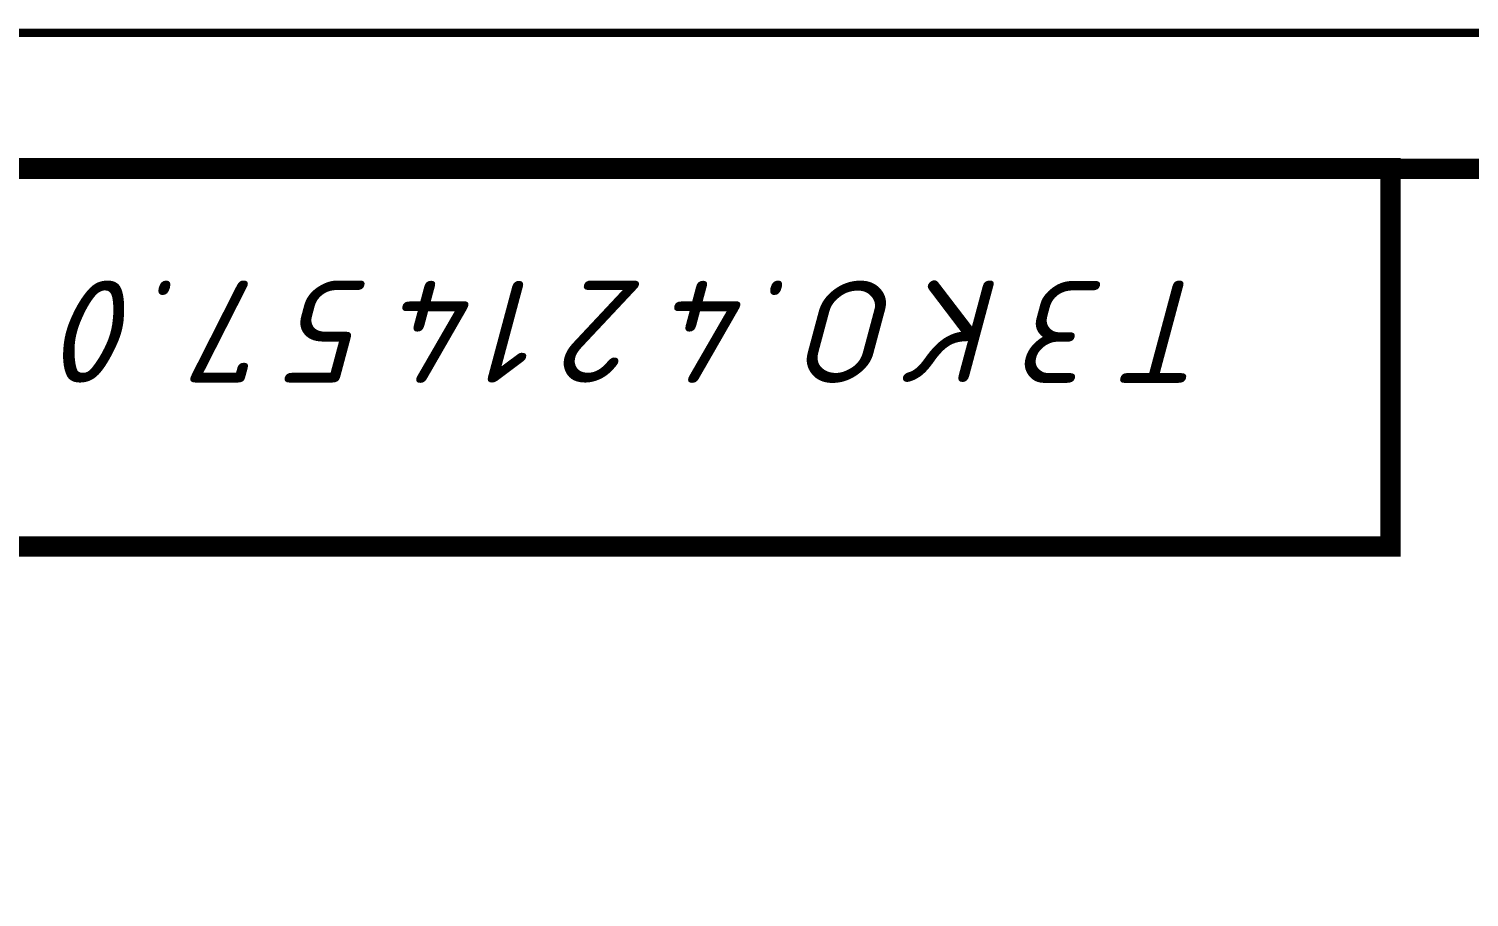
# Model space of a CAD drawing. Header units: inches. Extents: x 0 to 841, y 0 to 594.
# Drawn here: x 39.6 to 92.9, y 562 to 594.1 of the extents above; entities that cross this region are included whole.
import ezdxf

# ---------------------------------------------------------------- set-up
doc = ezdxf.new("R2010")
doc.units = ezdxf.units.IN
doc.layers.add('Sheet', color=255, linetype='Continuous')
doc.styles.get("Standard").update_dxf_attribs({"font": 'isocpeui.ttf'})

msp = doc.modelspace()

# ---------------------------------------------------------------- linework, layer by layer
at = {"layer": 'Sheet'}
for points in [[(0.045, 594, 0.3, 0.3, 0), (841, 594, 0.3, 0.3, 0), (841, 0, 0.3, 0.3, 0), (0.045, 0, 0.3, 0.3, 0), (0.045, 594, 0.3, 0.3, 0)], [(0.045, 594, 0.3, 0.3, 0), (841, 594, 0.3, 0.3, 0), (841, 0, 0.3, 0.3, 0), (0.045, 0, 0.3, 0.3, 0), (0.045, 594, 0.3, 0.3, 0)], [(0.045, 594, 0.0991, 0.0991, 0), (0.045, 0, 0.0991, 0.0991, 0), (841, 0, 0.0991, 0.0991, 0), (841, 594, 0.0991, 0.0991, 0), (0.045, 594, 0.0991, 0.0991, 0), (0.045, 594, 0.0991, 0.0991, 0)], [(0.045, 594, 0.0991, 0.0991, 0), (0.045, 0, 0.0991, 0.0991, 0), (841, 0, 0.0991, 0.0991, 0), (841, 594, 0.0991, 0.0991, 0), (0.045, 594, 0.0991, 0.0991, 0), (0.045, 594, 0.0991, 0.0991, 0)], [(20.032, 588.992, 0.749, 0.749, 0), (90.022, 588.992, 0.749, 0.749, 0), (90.022, 575, 0.749, 0.749, 0), (20.032, 575, 0.749, 0.749, 0), (20.032, 588.992, 0.749, 0.749, 0)], [(20.032, 588.969, 0.749, 0.749, 0), (836.014, 588.969, 0.749, 0.749, 0), (836.014, 4.986, 0.749, 0.749, 0), (20.032, 4.986, 0.749, 0.749, 0), (20.032, 588.969, 0.749, 0.749, 0)]]:
    msp.add_lwpolyline(points, format="xyseb", close=True, dxfattribs=at)

# ---------------------------------------------------------------- texts
for s, p in [('0', (43.838, 584.837)), ('.', (45.275, 584.837)), ('7', (48.868, 584.837)), ('5', (52.461, 584.837)), ('4', (56.414, 584.837)), ('1', (58.929, 584.837)), ('2', (62.523, 584.837)), ('4', (66.475, 584.837)), ('.', (67.912, 584.837)), ('О', (71.865, 584.837)), ('К', (75.818, 584.837)), ('З', (79.59, 584.837)), ('Т', (83.543, 584.837))]:
    msp.add_text(s, height=3.773, rotation=180, dxfattribs=at).set_placement(p)

doc.saveas('drawing.dxf')
